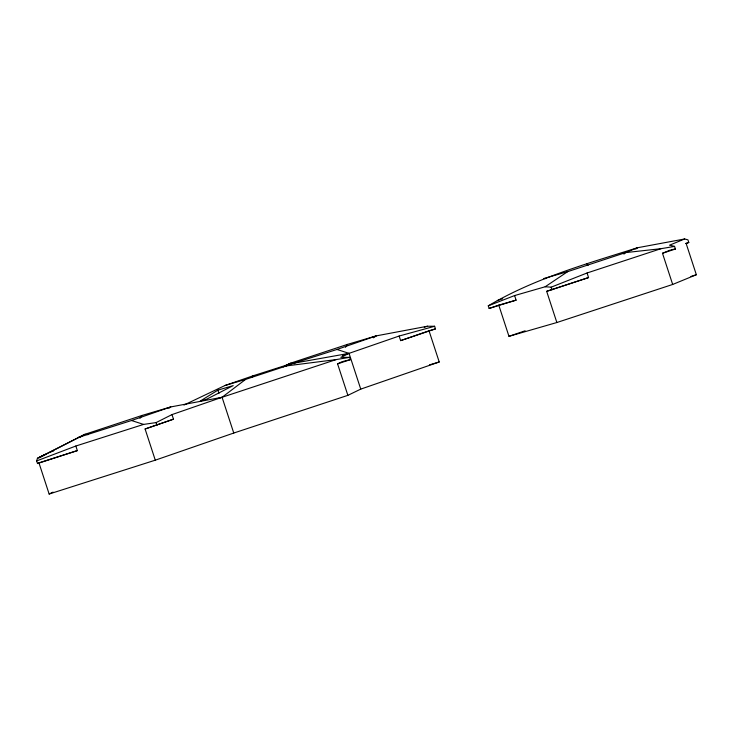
<?xml version="1.0" encoding="UTF-8"?>
<svg xmlns="http://www.w3.org/2000/svg" width="733" height="733" viewBox="0 0 733 733"><rect width="100%" height="100%" fill="white"/><g stroke="black" fill="none" stroke-linecap="round" stroke-linejoin="round"><path stroke-width="1.1" d="M77.341 450.603L37.511 463.54L36.65 460.92L37.447 458.262L84.872 434.33L141.936 415.474L170.771 406.934L222.072 397.277L336.181 359.582L349.586 357.356L350.337 359.646L337.583 363.861L347.873 395.344L233.763 433.038L155.286 460.177L49.138 494.024L38.95 462.844L77.341 450.603L75.847 446.021L143.595 424.416L156.102 422.584L171.989 414.594L222.072 397.277L245.619 379.392L286.392 365.923L290.992 363.705L349.055 353.361L399.146 336.035L434.614 326.267L435.475 328.888L400.639 340.616L399.146 336.035M140.021 418.305L141.936 415.474M345.481 347.25L347.396 344.418L376.231 335.879L427.531 326.222L434.614 326.267M251.611 377.431L253.068 375.8L290.992 363.705M623.911 254.122L625.588 252.61L637.435 247.754L684.659 238.976L687.948 239.847L688.8 242.467L686.161 243.548L696.35 274.738L672.674 284.459L556.86 322.52L508.968 336.328L498.77 305.139L489.14 308.446L488.279 305.817C534.531 278.421 586.547 263.853 637.435 247.754L635.685 249.073M168.938 408.226L170.771 406.934L131.519 420.513L78.431 437.436L80.639 437.473M373.482 337.821L376.231 335.879L336.978 349.458L284.972 366.042M488.279 305.817L514.603 295.564L545.178 286.759L567.672 271.65L625.588 252.61L660.983 248.689L674.571 246.398L675.423 249.018L662.485 253.27L672.674 284.459M217.893 390.139L200.173 401.116L206.779 399.155L233.195 385.613L217.893 390.139L218.947 393.383M39.142 457.722L45.666 454.295L37.447 458.262M39.215 457.704L84.872 434.33L88.097 434.632M283.213 366.921L290.323 363.275L347.396 344.418M37.511 463.54L38.95 462.844M284.807 365.941L290.323 363.275L294.639 363.678M49.138 494.024L53.097 492.109M337.583 363.861L342.238 361.616M347.873 395.344L360.746 389.122L439.223 361.983L429.025 330.803L400.639 340.616M183.946 405.056L225.022 385.494L253.068 375.8M684.659 238.976L669.55 245.179L674.571 246.398M662.485 253.27L670.09 250.145M545.178 286.759L551.17 287.171L587.069 272.988L660.983 248.689M36.65 460.92L75.847 446.021M155.286 460.177L145.097 428.997L173.483 419.175L171.989 414.594M145.097 428.997L173.483 419.175M497.276 300.557L502.673 298.716M508.968 336.328L525.13 330.785M556.86 322.52L546.671 291.34L588.562 277.569L587.069 272.988M50.32 452.041L53.582 450.969M546.671 291.34L588.562 277.569M685.621 243.493L688.8 242.467M342.558 355.432L349.055 353.361L360.746 389.122M690.907 276.46L696.35 274.738M489.14 308.446L516.096 300.145L514.603 295.564M225.022 385.494L245.619 379.392M424.288 327.184L427.531 326.222M429.025 330.803L435.475 328.888M218.81 398.239L222.072 397.277L233.763 433.038M429.428 364.878L439.223 361.983M567.672 271.65L543.712 278.558L545.929 278.54M498.77 305.139L516.096 300.145M343.246 361.369L350.337 359.646M671.043 249.761L675.423 249.018M286.392 365.923L336.181 359.582M349.586 357.356L340.836 357.328L349.055 353.361L336.978 349.458M131.519 420.513L143.595 424.416M586.831 263.788L588.058 265.483M551.17 287.171L552.022 289.792M156.102 422.584L156.963 425.213"/></g></svg>
